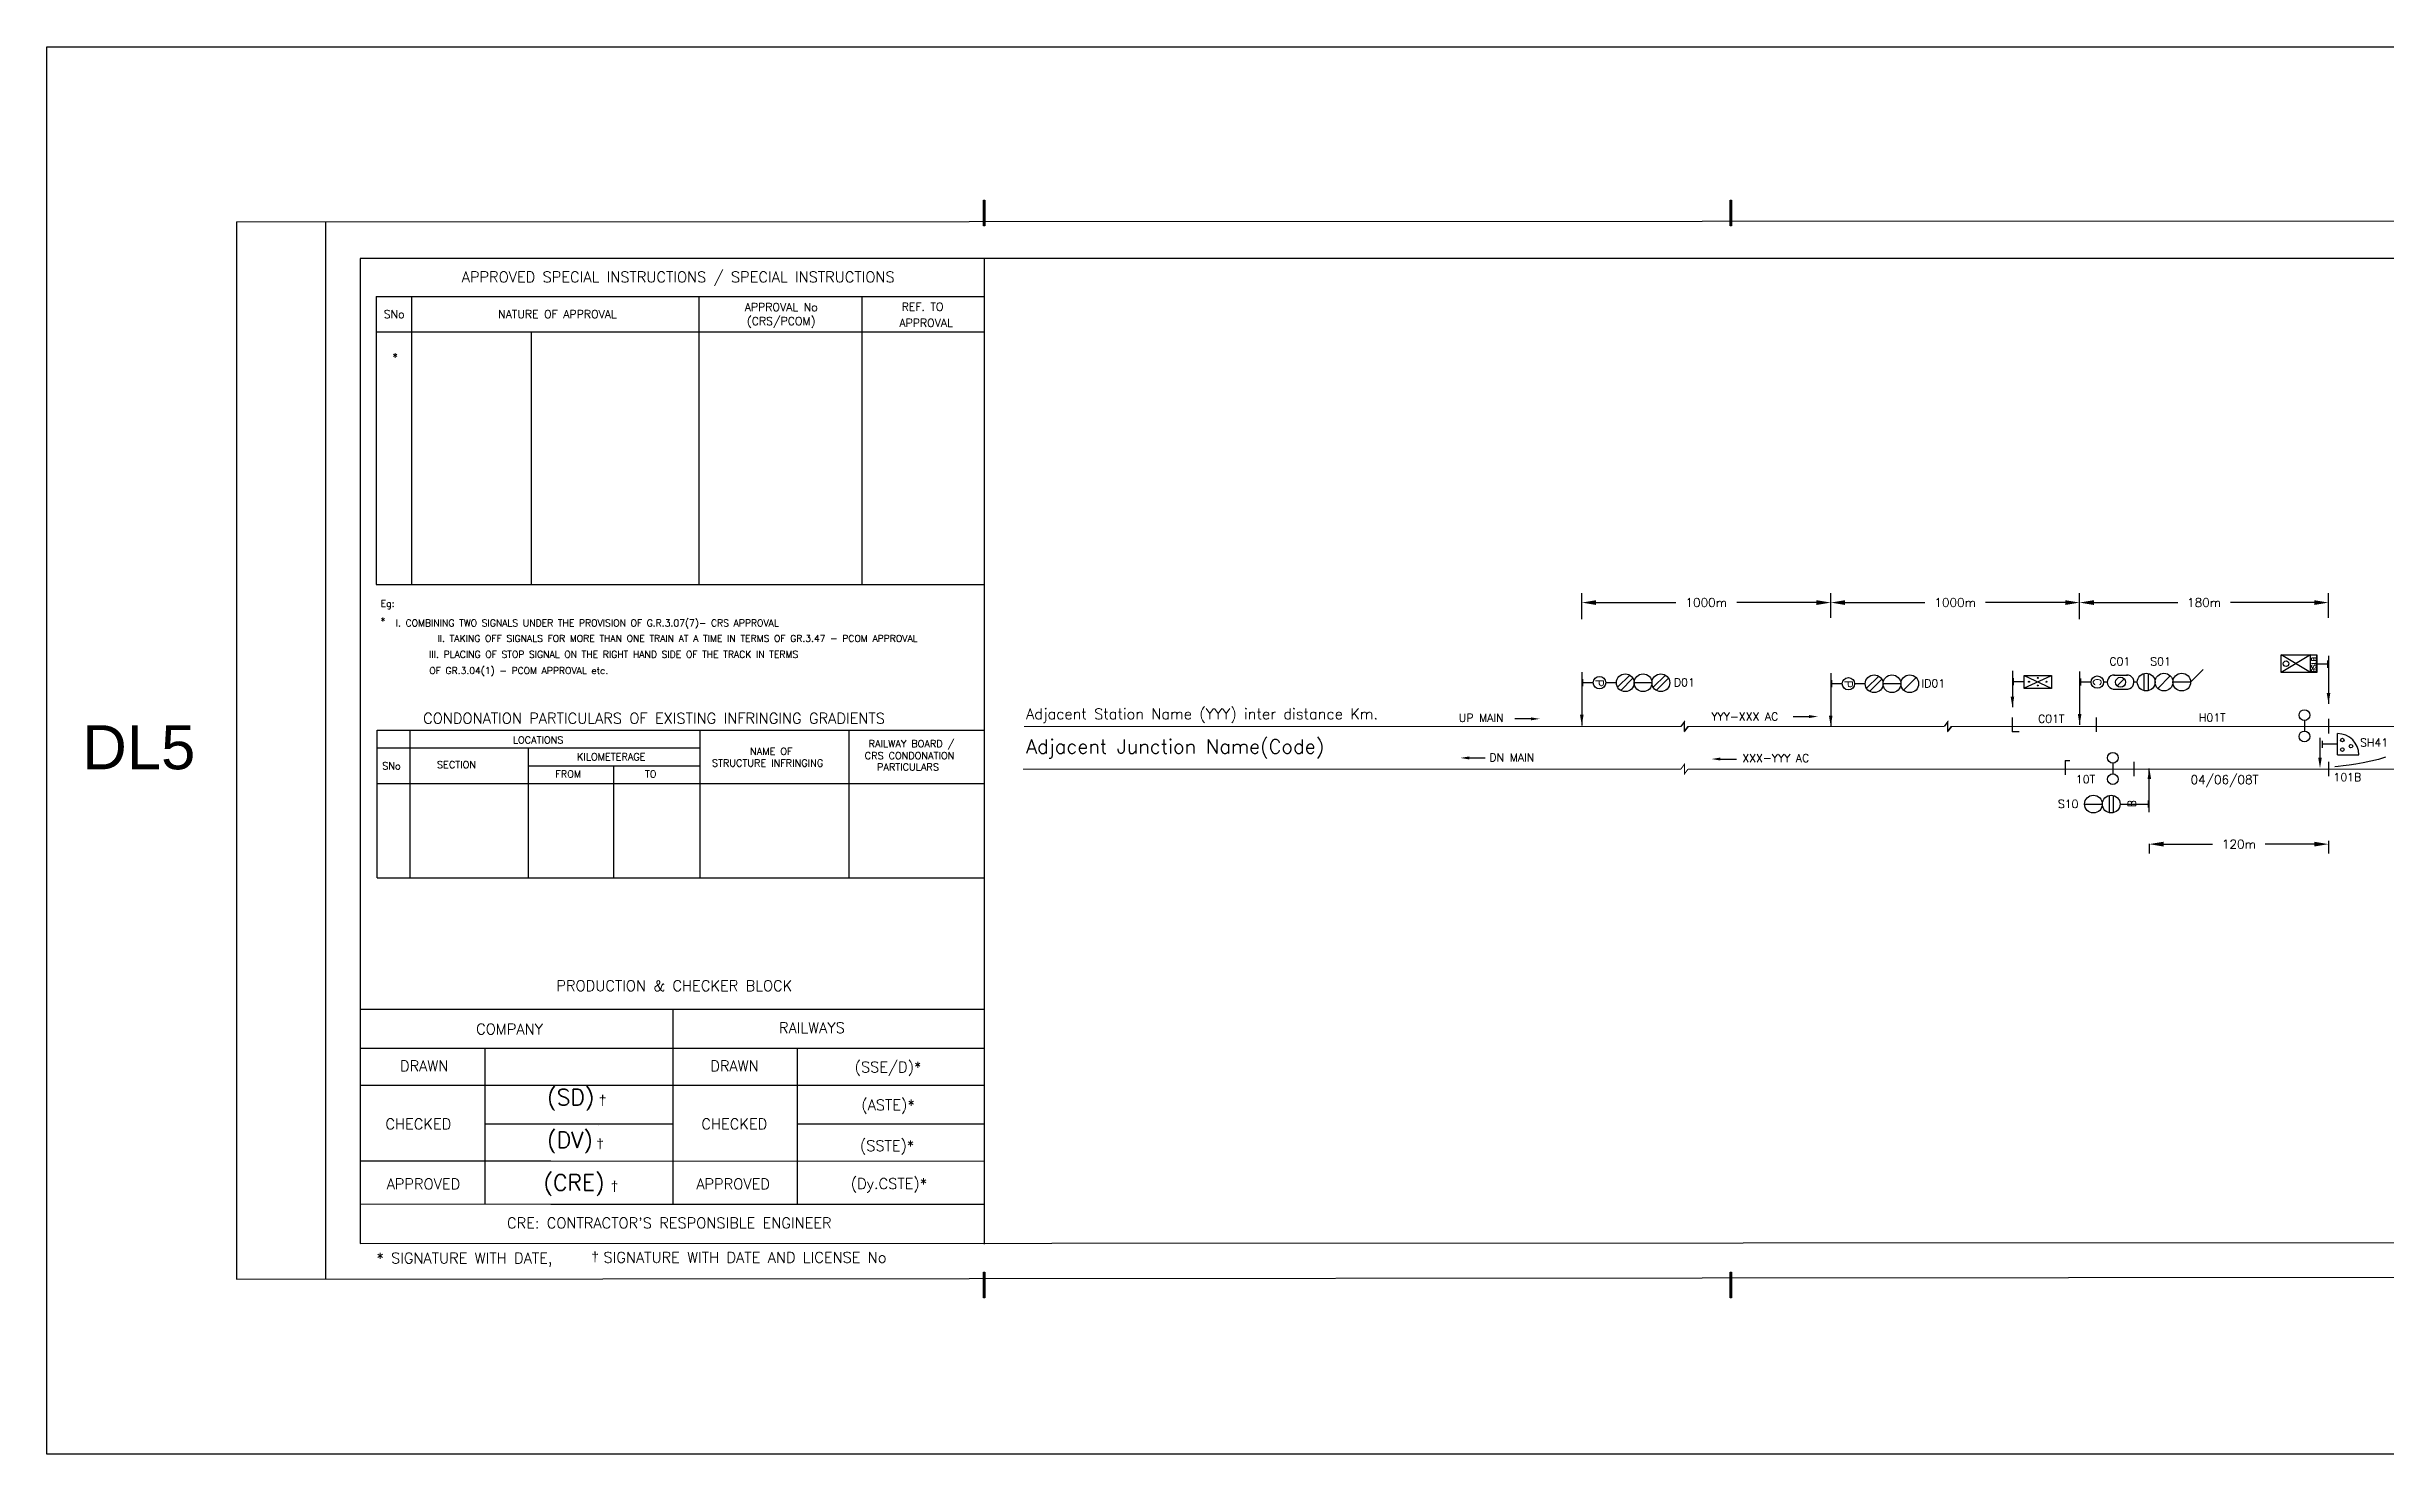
# Model space of a CAD drawing. Extents: x -19435 to 6205, y 191 to 8484.
# Drawn here: x -19434.9 to -18941.6, y 8186.7 to 8483.5 of the extents above; entities that cross this region are included whole.
import ezdxf
from ezdxf.enums import TextEntityAlignment as Align

# ---------------------------------------------------------------- set-up
doc = ezdxf.new("R2010")
doc.units = 0
doc.header["$LTSCALE"] = 0.5
doc.layers.get('0').update_dxf_attribs({"linetype": 'CONTINUOUS'})
doc.layers.get('DEFPOINTS').update_dxf_attribs({"linetype": 'CONTINUOUS'})
doc.layers.add('CHAINAGE', color=250, linetype='CONTINUOUS')
doc.layers.add('DIM', color=7, linetype='CONTINUOUS')
doc.styles.add('ARIAL', font='arial.ttf')
doc.styles.add('ROMANS', font='ROMANS.shx')
doc.dimstyles.get("Standard").update_dxf_attribs({"dimtxt": 0.18, "dimasz": 0.18, "dimexe": 0.18, "dimexo": 0.0625, "dimgap": 0.09, "dimtad": 0, "dimtih": 1, "dimtoh": 1, "dimdec": 4, "dimzin": 0, "dimdsep": 46, "dimtxsty": 'Standard', "dimcen": 0.09, "dimadec": 0, "dimazin": 0, "dimtfac": 1, "dimtdec": 4, "dimtofl": 0, "dimtmove": 0, "dimatfit": 3, "dimfxl": 1, "dimtolj": 1, "dimtzin": 0, "dimarcsym": 0})

# ---------------------------------------------------------------- blocks, each defined once
blk = doc.blocks.new('*D111')
at = {"color": 0, "lineweight": -2, "transparency": 16777216}
for p, q in [((-19058.6, 8364.32), (-19058.6, 8368.3)), ((-19055.6, 8366.3), (-19038.78, 8366.3)), ((-19009.1, 8366.3), (-19025.92, 8366.3)), ((-19006.1, 8363.54), (-19006.1, 8368.3))]:
    blk.add_line(p, q, dxfattribs=at)
at = {"color": 0, "transparency": 16777216}
for points in [[(-19055.6, 8366.8), (-19055.6, 8365.8), (-19058.6, 8366.3)], [(-19009.1, 8366.8), (-19009.1, 8365.8), (-19006.1, 8366.3)]]:
    blk.add_solid(points, dxfattribs=at)
at = {"layer": 'DEFPOINTS', "color": 0, "transparency": 16777216}
for p in [(-19006.1, 8366.3), (-19058.6, 8363.32), (-19006.1, 8362.54)]:
    blk.add_point(p, dxfattribs=at)
at = {"color": 0, "transparency": 16777216, "insert": (-19032.35, 8366.3), "char_height": 1.86, "attachment_point": 5, "style": 'ROMANS'}
blk.add_mtext('\\A1;1000m', dxfattribs=at)
blk = doc.blocks.new('*D114')
at = {"color": 0, "lineweight": -2, "transparency": 16777216}
for p, q in [((-19111.1, 8362.81), (-19111.1, 8368.3)), ((-19108.1, 8366.3), (-19091.28, 8366.3)), ((-19061.6, 8366.3), (-19078.42, 8366.3)), ((-19058.6, 8363.06), (-19058.6, 8368.3))]:
    blk.add_line(p, q, dxfattribs=at)
at = {"color": 0, "transparency": 16777216}
for points in [[(-19108.1, 8366.8), (-19108.1, 8365.8), (-19111.1, 8366.3)], [(-19061.6, 8366.8), (-19061.6, 8365.8), (-19058.6, 8366.3)]]:
    blk.add_solid(points, dxfattribs=at)
at = {"layer": 'DEFPOINTS', "color": 0, "transparency": 16777216}
for p in [(-19058.6, 8366.3), (-19111.1, 8361.81), (-19058.6, 8362.06)]:
    blk.add_point(p, dxfattribs=at)
at = {"color": 0, "transparency": 16777216, "insert": (-19084.85, 8366.3), "char_height": 1.86, "attachment_point": 5, "style": 'ROMANS'}
blk.add_mtext('\\A1;1000m', dxfattribs=at)
blk = doc.blocks.new('*D115')
at = {"color": 0, "lineweight": -2, "transparency": 16777216}
for p, q in [((-19006.1, 8362.81), (-19006.1, 8368.3)), ((-19003.1, 8366.3), (-18985.39, 8366.3)), ((-18956.6, 8366.3), (-18974.31, 8366.3)), ((-18953.6, 8363.06), (-18953.6, 8368.3))]:
    blk.add_line(p, q, dxfattribs=at)
at = {"color": 0, "transparency": 16777216}
for points in [[(-19003.1, 8366.8), (-19003.1, 8365.8), (-19006.1, 8366.3)], [(-18956.6, 8366.8), (-18956.6, 8365.8), (-18953.6, 8366.3)]]:
    blk.add_solid(points, dxfattribs=at)
at = {"layer": 'DEFPOINTS', "color": 0, "transparency": 16777216}
for p in [(-18953.6, 8366.3), (-19006.1, 8361.81), (-18953.6, 8362.06)]:
    blk.add_point(p, dxfattribs=at)
at = {"color": 0, "transparency": 16777216, "insert": (-18979.85, 8366.3), "char_height": 1.86, "attachment_point": 5, "style": 'ROMANS'}
blk.add_mtext('\\A1;180m', dxfattribs=at)
blk = doc.blocks.new('*D136')
at = {"color": 0, "lineweight": -2, "transparency": 16777216}
for p, q in [((-18953.6, 8316.03), (-18953.6, 8313.35)), ((-18991.4, 8315.41), (-18991.4, 8313.35)), ((-18988.4, 8315.35), (-18978.04, 8315.35)), ((-18956.6, 8315.35), (-18966.95, 8315.35))]:
    blk.add_line(p, q, dxfattribs=at)
at = {"color": 0, "transparency": 16777216}
for points in [[(-18988.4, 8315.85), (-18988.4, 8314.85), (-18991.4, 8315.35)], [(-18956.6, 8315.85), (-18956.6, 8314.85), (-18953.6, 8315.35)]]:
    blk.add_solid(points, dxfattribs=at)
at = {"layer": 'DEFPOINTS', "color": 0, "transparency": 16777216}
for p in [(-18991.4, 8316.41), (-18953.6, 8317.03), (-18953.6, 8315.35)]:
    blk.add_point(p, dxfattribs=at)
at = {"color": 0, "transparency": 16777216, "insert": (-18972.5, 8315.35), "char_height": 1.86, "attachment_point": 5, "style": 'ROMANS'}
blk.add_mtext('\\A1;120m', dxfattribs=at)

msp = doc.modelspace()

# ---------------------------------------------------------------- hatches: boundary and pattern name
h = msp.add_hatch(color=256)
h.dxf.hatch_style = 1
h.paths.add_polyline_path([(-19237.0345, 8451.1719), (-19237.3216, 8451.1719), (-19237.3216, 8445.7474), (-19237.0345, 8445.7474)])
h = msp.add_hatch(color=256)
h.dxf.hatch_style = 1
h.paths.add_polyline_path([(-19079.4917, 8451.1719), (-19079.7788, 8451.1719), (-19079.7788, 8445.7474), (-19079.4917, 8445.7474)])
h = msp.add_hatch(color=256)
h.dxf.hatch_style = 1
h.paths.add_polyline_path([(-19237.0345, 8225.0887), (-19237.3216, 8225.0887), (-19237.3216, 8219.6642), (-19237.0345, 8219.6642)])
h = msp.add_hatch(color=256)
h.dxf.hatch_style = 1
h.paths.add_polyline_path([(-19079.4917, 8225.0887), (-19079.7788, 8225.0887), (-19079.7788, 8219.6642), (-19079.4917, 8219.6642)])

# ---------------------------------------------------------------- linework, layer by layer
for p, q in [((-19394.8511, 8446.5908), (-17662.1127, 8447.4938)), ((-19394.8511, 8446.5908), (-19394.8511, 8223.6119)), ((-17669.1788, 8438.8608), (-19368.7605, 8438.8608)), ((-19368.7605, 8438.8608), (-19368.7605, 8231.1103)), ((-19237.1741, 8438.8608), (-19237.1741, 8230.9951)), ((-19365.4063, 8430.8826), (-19237.1741, 8430.8826)), ((-19365.4063, 8430.8826), (-19365.4063, 8370.084)), ((-19357.9063, 8430.8826), (-19357.9063, 8370.084)), ((-19297.3109, 8430.8826), (-19297.3109, 8370.084)), ((-19262.9712, 8430.8826), (-19262.9712, 8370.084)), ((-19365.4063, 8423.3826), (-19237.1741, 8423.3826)), ((-19365.4063, 8423.3826), (-19362.4537, 8423.3826)), ((-19332.6979, 8423.3826), (-19332.6979, 8370.084)), ((-19365.4063, 8370.084), (-19237.1741, 8370.084)), ((-19111.0979, 8351.6501), (-19111.0979, 8340.4001)), ((-19103.5361, 8348.4279), (-19100.962, 8351.0021)), ((-19096.0361, 8348.4279), (-19093.462, 8351.0021)), ((-19058.5979, 8351.4371), (-19058.5979, 8340.1871)), ((-19051.0361, 8348.2149), (-19048.462, 8350.7891)), ((-19020.2725, 8351.8961), (-19020.2725, 8344.2297)), ((-19017.7852, 8350.9211), (-19012.1039, 8348.2688)), ((-19017.7304, 8348.296), (-19012.1574, 8350.8599)), ((-19006.0979, 8351.7807), (-19006.0979, 8340.5307)), ((-18998.9013, 8351.0241), (-18996.014, 8351.0237)), ((-18992.5058, 8347.7072), (-18992.5058, 8351.3476)), ((-18991.6058, 8347.7072), (-18991.6058, 8351.3476)), ((-18986.98, 8350.8533), (-18989.6317, 8348.2016)), ((-18982.6808, 8349.5274), (-18980.0292, 8352.1791)), ((-18957.3864, 8355.2866), (-18963.561, 8351.5366)), ((-18957.3864, 8351.5366), (-18963.561, 8355.2866)), ((-18957.3864, 8351.5366), (-18957.3864, 8355.2866)), ((-18956.0686, 8351.5366), (-18956.0686, 8355.2866)), ((-18953.765, 8353.3132), (-18956.061, 8353.3132)), ((-18953.5979, 8355.038), (-18953.5979, 8344.9675)), ((-19110.9308, 8350.1468), (-19110.9308, 8348.6468)), ((-19108.6808, 8349.3968), (-19110.9308, 8349.3968)), ((-19103.8058, 8349.3968), (-19106.0558, 8349.3968)), ((-19102.8997, 8347.7915), (-19100.3256, 8350.3657)), ((-19096.3058, 8349.3968), (-19100.0558, 8349.3968)), ((-19095.3997, 8347.7915), (-19092.8256, 8350.3657)), ((-19058.4308, 8349.9338), (-19058.4308, 8348.4338)), ((-19056.1808, 8349.1838), (-19058.4308, 8349.1838)), ((-19051.3058, 8349.1838), (-19053.5558, 8349.1838)), ((-19050.3997, 8347.5785), (-19047.8256, 8350.1527)), ((-19043.8058, 8349.1838), (-19047.5558, 8349.1838)), ((-19020.1226, 8350.3479), (-19020.1226, 8348.8479)), ((-19017.7968, 8349.5979), (-19020.1226, 8349.6032)), ((-19005.9308, 8350.2774), (-19005.9308, 8348.7774)), ((-19003.6808, 8349.5274), (-19005.9308, 8349.5274)), ((-19000.2659, 8349.5274), (-19001.0558, 8349.5274)), ((-18998.9102, 8348.0491), (-18996.0229, 8348.0487)), ((-18998.2074, 8348.7646), (-18996.7224, 8350.2495)), ((-18993.9308, 8349.5274), (-18994.6403, 8349.5274)), ((-18982.6808, 8349.5274), (-18986.4308, 8349.5274)), ((-19121.8327, 8341.7713), (-19125.2077, 8341.7713)), ((-19089.4438, 8341.2041), (-19090.2065, 8340.1871)), ((-19089.4438, 8339.1438), (-19089.4438, 8341.2041)), ((-19089.4438, 8339.17), (-19089.4438, 8341.2041)), ((-19066.5192, 8342.2616), (-19063.1442, 8342.2616)), ((-19033.9073, 8341.2041), (-19034.67, 8340.1871)), ((-19033.9073, 8339.1438), (-19033.9073, 8341.2041)), ((-19033.9073, 8339.17), (-19033.9073, 8341.2041)), ((-19020.3479, 8342.0307), (-19020.3479, 8339.0307)), ((-19020.3479, 8342.0307), (-19020.3479, 8339.0307)), ((-19002.6104, 8342.0307), (-19002.6104, 8339.0307)), ((-18958.684, 8341.4427), (-18958.684, 8339.1927)), ((-18953.5979, 8341.7676), (-18953.5979, 8338.7676)), ((-18953.5979, 8341.6688), (-18953.5979, 8338.6688)), ((-19365.1636, 8308.2651), (-19365.1636, 8339.4022)), ((-19365.1636, 8339.4022), (-19237.1741, 8339.4022)), ((-19365.1152, 8335.6522), (-19297.1114, 8335.6522)), ((-19358.2992, 8339.4022), (-19358.2992, 8308.2651)), ((-19333.3573, 8335.6522), (-19333.3573, 8308.2651)), ((-19297.1114, 8339.4022), (-19297.1114, 8308.2651)), ((-19265.7072, 8339.4022), (-19265.7072, 8308.2651)), ((-19089.4438, 8339.17), (-19088.681, 8340.1871)), ((-19088.681, 8340.1871), (-19089.4438, 8339.17)), ((-19033.9073, 8339.17), (-19033.1446, 8340.1871)), ((-19033.1446, 8340.1871), (-19033.9073, 8339.17)), ((-19018.8479, 8339.0307), (-19020.3479, 8339.0307)), ((-19018.8479, 8339.0307), (-19020.3479, 8339.0307)), ((-18955.3979, 8333.5677), (-18955.3979, 8337.7726)), ((-18954.9761, 8337.1596), (-18954.9761, 8335.6596)), ((-18951.6898, 8336.4096), (-18954.9761, 8336.415)), ((-18951.6898, 8334.1596), (-18951.6898, 8338.6596)), ((-19333.3573, 8331.9022), (-19297.1114, 8331.9022)), ((-19315.349, 8331.9022), (-19315.349, 8308.2651)), ((-19134.8457, 8333.5294), (-19131.4707, 8333.5294)), ((-19081.8629, 8333.3018), (-19078.4879, 8333.3018)), ((-19009.1715, 8332.9872), (-19009.1715, 8329.9872)), ((-19009.1686, 8332.9858), (-19009.1686, 8329.9858)), ((-18999.1027, 8332.4427), (-18999.1027, 8330.1927)), ((-18994.697, 8332.6871), (-18994.697, 8329.6871)), ((-18991.3968, 8322.1118), (-18991.3968, 8331.3167)), ((-18955.3979, 8333.5677), (-18955.3979, 8334.0619)), ((-18953.5979, 8332.6871), (-18953.5979, 8329.6871)), ((-18951.6898, 8334.1596), (-18947.1898, 8334.1596)), ((-19365.1628, 8328.1522), (-19237.1741, 8328.1522)), ((-19005.0639, 8323.7974), (-19001.3139, 8323.7974)), ((-18999.8889, 8325.6176), (-18999.8889, 8321.9772)), ((-18998.9889, 8325.6176), (-18998.9889, 8321.9772)), ((-18997.5639, 8323.7974), (-18991.5639, 8323.792)), ((-18991.5639, 8323.0474), (-18991.5639, 8324.5474)), ((-19365.1605, 8308.2651), (-19237.1741, 8308.2651)), ((-19368.7434, 8288.9602), (-19368.7481, 8231.1107)), ((-19328.5623, 8280.5034), (-19368.706, 8280.5061)), ((-19237.1741, 8280.4972), (-19328.5623, 8280.5034)), ((-19302.8272, 8280.5034), (-19302.8272, 8239.3758)), ((-19328.5623, 8272.2509), (-19368.7064, 8272.2536)), ((-19342.3941, 8239.3771), (-19342.3939, 8272.2523)), ((-19237.1741, 8272.2447), (-19328.5626, 8272.2509)), ((-19276.5303, 8239.3744), (-19276.5301, 8272.2496)), ((-19328.5623, 8264.4383), (-19368.7067, 8264.4411)), ((-19237.1741, 8264.4322), (-19328.5629, 8264.4383)), ((-19302.8272, 8256.2611), (-19342.394, 8256.2621)), ((-19318.4161, 8256.0874), (-19318.4171, 8256.0874)), ((-19237.1741, 8256.2549), (-19276.5302, 8256.2575)), ((-19328.5623, 8248.4499), (-19368.7073, 8248.4526)), ((-19237.1741, 8248.4437), (-19328.5636, 8248.4499)), ((-19328.5623, 8239.3758), (-19368.7077, 8239.3785)), ((-19237.1741, 8239.3696), (-19328.564, 8239.3758)), ((-19368.7481, 8231.1107), (-17669.3322, 8231.9919)), ((-19368.7481, 8231.1107), (-17669.3322, 8231.9919)), ((-19394.8511, 8223.6119), (-17661.9968, 8225.0887))]:
    msp.add_line(p, q)
at = {"ltscale": 5}
msp.add_line((-19376.1011, 8446.5903), (-19376.1011, 8223.6119), dxfattribs=at)
at = {"color": 18, "true_color": 0x000000}
msp.add_line((-19040.605, 8350.5096), (-19043.2567, 8347.858), dxfattribs=at)
for points in [[(-19237.3216, 8451.1719), (-19237.0345, 8451.1719), (-19237.0345, 8445.7474), (-19237.3216, 8445.7474)], [(-19079.7788, 8451.1719), (-19079.4917, 8451.1719), (-19079.4917, 8445.7474), (-19079.7788, 8445.7474)], [(-19012.0491, 8348.2114), (-19017.8072, 8348.2114), (-19017.8072, 8350.9557), (-19012.0491, 8350.9557)], [(-18963.561, 8351.5366), (-18963.561, 8355.2866), (-18956.061, 8355.2866), (-18956.061, 8351.5366)], [(-19237.3216, 8225.0887), (-19237.0345, 8225.0887), (-19237.0345, 8219.6642), (-19237.3216, 8219.6642)], [(-19079.7788, 8225.0887), (-19079.4917, 8225.0887), (-19079.4917, 8219.6642), (-19079.7788, 8219.6642)]]:
    msp.add_lwpolyline(points, close=True)
for points, const_width in [([(-19090.2065, 8340.1871), (-19089.4438, 8341.2041), (-19089.4438, 8339.17), (-19088.681, 8340.1871)], 0.2), ([(-19034.67, 8340.1871), (-19033.9073, 8341.2041), (-19033.9073, 8339.17), (-19033.1446, 8340.1871)], 0.2), ([(-19228.7323, 8340.1871), (-19090.2065, 8340.1871)], 0.225), ([(-19088.681, 8340.1871), (-19034.67, 8340.1871)], 0.225), ([(-19033.1446, 8340.1871), (-18560.5013, 8340.1871)], 0.225), ([(-19228.9348, 8331.1871), (-19090.2065, 8331.1871)], 0.225), ([(-19090.2065, 8331.1871), (-19089.4438, 8332.2041), (-19089.4438, 8330.17), (-19088.681, 8331.1871)], 0.2), ([(-19088.681, 8331.1871), (-18474.0601, 8331.1871)], 0.225)]:
    msp.add_lwpolyline(points, dxfattribs=dict(const_width=const_width))
msp.add_lwpolyline([(-19009.1715, 8332.9872), (-19008.1449, 8332.9872)])
at = {"linetype": 'ByBlock'}
msp.add_lwpolyline([(-18941.5983, 8333.6663), (-18943.0944, 8333.2298), (-18944.677, 8332.8493), (-18946.2794, 8332.5233), (-18947.8346, 8332.2505), (-18949.276, 8332.0295), (-18950.5367, 8331.8589), (-18951.55, 8331.7375), (-18952.249, 8331.6637)], dxfattribs=at)
for centre, radius in [((-19107.3683, 8349.3968), 1.3125), ((-19101.9308, 8349.3968), 1.875), ((-19098.1808, 8349.3968), 1.875), ((-19094.4308, 8349.3968), 1.875), ((-19054.8683, 8349.1838), 1.3125), ((-19049.4308, 8349.1838), 1.875), ((-19045.6808, 8349.1838), 1.875), ((-19041.9308, 8349.1838), 1.875), ((-19014.925, 8350.4105), 0.1031), ((-19002.3683, 8349.5274), 1.3125), ((-18997.4649, 8349.5071), 1.05), ((-18992.0558, 8349.5274), 1.875), ((-18988.3058, 8349.5274), 1.875), ((-18984.5558, 8349.5274), 1.875), ((-18962.5675, 8353.4069), 0.5957), ((-19016.7757, 8349.5904), 0.1031), ((-19014.925, 8348.8119), 0.1031), ((-19013.0951, 8349.5904), 0.1031), ((-18958.684, 8342.5677), 1.125), ((-18958.684, 8338.0677), 1.125), ((-18950.6862, 8337.3), 0.375), ((-18950.6862, 8335.2968), 0.375), ((-18948.8609, 8336.0097), 0.375), ((-18999.1027, 8333.5677), 1.125), ((-18999.1027, 8329.0677), 1.125), ((-19003.1889, 8323.7974), 1.875), ((-18999.4389, 8323.7974), 1.875)]:
    msp.add_circle(centre, radius)
for centre, radius, start, end in [((-18998.7796, 8349.5385), 1.4864, 88.120249, 277.635276), ((-18996.1266, 8349.5385), 1.4864, 262.454334, 92.249791), ((-18951.6898, 8334.1596), 4.5, 0, 90)]:
    msp.add_arc(centre, radius, start, end)
for points in [[(-19019.8975, 8346.4626), (-19020.6475, 8346.4626), (-19020.2725, 8344.2126)], [(-18953.2229, 8347.2175), (-18953.9729, 8347.2175), (-18953.5979, 8344.9675)], [(-19121.8327, 8342.0838), (-19121.8327, 8341.4588), (-19119.9577, 8341.7713)], [(-19110.7229, 8342.6501), (-19111.4729, 8342.6501), (-19111.0979, 8340.4001)], [(-19063.1442, 8342.5741), (-19063.1442, 8341.9491), (-19061.2692, 8342.2616)], [(-19058.2229, 8342.4371), (-19058.9729, 8342.4371), (-19058.5979, 8340.1871)], [(-19005.7229, 8342.7807), (-19006.4729, 8342.7807), (-19006.0979, 8340.5307)], [(-19134.8457, 8333.2169), (-19134.8457, 8333.8419), (-19136.7207, 8333.5294)], [(-19081.8629, 8332.9893), (-19081.8629, 8333.6143), (-19083.7379, 8333.3018)], [(-18991.772, 8329.0677), (-18991.022, 8329.0677), (-18991.397, 8331.3177)], [(-18955.0229, 8333.5677), (-18955.7729, 8333.5677), (-18955.3979, 8331.3177)]]:
    msp.add_solid(points)
at = {"layer": 'CHAINAGE'}
msp.add_lwpolyline([(-17616.6814, 8186.668), (-19434.8692, 8186.668), (-19434.8692, 8483.5346), (-17616.6814, 8483.5346)], close=True, dxfattribs=at)
at = {"layer": 'DIM', "ltscale": 5}
msp.add_line((-18953.765, 8352.5632), (-18953.765, 8354.0632), dxfattribs=at)

# ---------------------------------------------------------------- texts
at = {"style": 'ROMANS'}
for s, height, p in [('APPROVED SPECIAL INSTRUCTIONS / SPECIAL INSTRUCTIONS', 2.25, (-19301.6989, 8434.827)), ('APPROVAL No', 1.6875, (-19279.9602, 8428.635)), ('REF. TO', 1.6875, (-19250.15, 8428.7004)), ('SNo', 1.6875, (-19361.6076, 8427.1326)), ('NATURE OF APPROVAL', 1.6875, (-19327.1582, 8427.1326)), ('(CRS/PCOM)', 1.6875, (-19279.9602, 8425.55)), ('APPROVAL', 1.6875, (-19249.4, 8425.3003)), ('*', 1.6875, (-19361.4061, 8418.0684)), ('*', 1.425, (-19363.9637, 8362.4266)), ('III. PLACING OF STOP SIGNAL ON THE RIGHT HAND SIDE OF THE TRACK IN TERMS ', 1.425, (-19314.8107, 8355.3937)), ('II. TAKING OFF SIGNALS FOR MORE THAN ONE TRAIN AT A TIME IN TERMS OF GR.3.47 - PCOM APPROVAL', 1.425, (-19301.8232, 8358.7426)), (' OF GR.3.04(1) - PCOM APPROVAL etc.', 1.425, (-19335.8069, 8351.8502))]:
    msp.add_text(s, height=height, dxfattribs=at).set_placement(p, align=Align.MIDDLE)
for s, height, p in [('Eg:', 1.425, (-19364.4461, 8365.3964)), ('I. COMBINING TWO SIGNALS UNDER THE PROVISION OF G.R.3.07(7)- CRS APPROVAL', 1.425, (-19361.269, 8361.2904)), ('CONDONATION PARTICULARS OF EXISTING INFRINGING GRADIENTS', 2.25, (-19355.4833, 8340.7796)), ('LOCATIONS', 1.5, (-19336.5713, 8336.5724)), ('RAILWAY BOARD /', 1.5, (-19261.5215, 8335.8001)), ('SNo', 1.5, (-19364.1236, 8331.1104)), (' SECTION', 1.5, (-19353.593, 8331.3532)), ('FROM', 1.5, (-19327.61, 8329.3936)), ('KILOMETERAGE', 1.5, (-19323.0383, 8333.0196)), ('TO', 1.5, (-19308.7099, 8329.3936)), ('CRS CONDONATION ', 1.5, (-19262.3441, 8333.2735)), ('PARTICULARS', 1.5, (-19259.7437, 8330.8484))]:
    msp.add_text(s, height=height, dxfattribs=at).set_placement(p)
msp.add_text('BSLB', height=0.945, rotation=90, dxfattribs=at).set_placement((-18956.2211, 8351.5989))
for s, rotation, p in [('P', 270, (-19107.3683, 8349.3149)), ('P', 270, (-19054.8683, 8349.1019)), ('C', 270, (-19002.3683, 8349.5274)), ('B', 90, (-18995.0822, 8323.8789))]:
    msp.add_text(s, height=1.6875, rotation=rotation, dxfattribs=at).set_placement(p, align=Align.MIDDLE)
for s, height, p in [('Adjacent Station Name (YYY) inter distance Km.', 2.25, (-19228.3209, 8341.0259)), ('YYY-XXX AC', 1.6875, (-19083.7719, 8340.9147)), ('Adjacent Junction Name(Code)', 3, (-19228.3181, 8333.5343)), ('XXX-YYY AC', 1.6875, (-19077.2383, 8332.1539))]:
    msp.add_text(s, height=height, dxfattribs=at).set_placement(p, align=Align.BOTTOM_LEFT)
for s, p in [('UP MAIN', (-19137.0469, 8341.9965)), ('DN MAIN', (-19130.583, 8333.653))]:
    msp.add_text(s, height=1.6875, dxfattribs=at).set_placement(p, align=Align.MIDDLE_LEFT)
for s, p in [('C01T', (-19009.3085, 8340.9433)), ('H01T', (-18975.2947, 8341.2124))]:
    msp.add_text(s, height=1.6875, dxfattribs=at).set_placement(p, align=Align.RIGHT)
msp.add_text('04/06/08T', height=1.86, dxfattribs=at).set_placement((-18968.3487, 8327.4617), align=Align.BOTTOM_RIGHT)
for s, p in [('PRODUCTION & CHECKER BLOCK', (-19302.5039, 8285.4986)), ('COMPANY', (-19337.2659, 8276.3349)), ('RAILWAYS', (-19273.4932, 8276.6392)), ('DRAWN', (-19355.2574, 8268.5721)), ('DRAWN', (-19289.8025, 8268.5721)), ('(SSE/D)*', (-19257.4427, 8268.3349)), ('(ASTE)*', (-19257.4427, 8260.3354)), ('CHECKED', (-19356.491, 8256.3249)), ('CHECKED', (-19289.8508, 8256.3249)), ('(SSTE)*', (-19257.638, 8251.7506)), ('APPROVED', (-19355.4353, 8243.6663)), ('APPROVED', (-19290.1173, 8243.6663)), ('(Dy.CSTE)*', (-19257.2473, 8243.7511)), ("CRE: CONTRACTOR'S RESPONSIBLE ENGINEER", (-19303.5675, 8235.4513))]:
    msp.add_text(s, height=2.25, dxfattribs=at).set_placement(p, align=Align.MIDDLE_CENTER)
at = {"insert": (-19295.4359, 8335.6911), "char_height": 1.5, "width": 27.752597, "attachment_point": 1, "style": 'ROMANS'}
msp.add_mtext('\\pi8.91201;NAME OF \\P\\pi0.8763;STRUCTURE INFRINGING', dxfattribs=at)
at = {"attachment_point": 1, "style": 'ROMANS'}
for s, width, heights, insert, char_height in [('(SD)', 23.214917, [11.7421], (-19329.3378, 8263.6549), 3.375), ('{\\fArial|b0|i0|c0|p34;\\H1.08333x;\\C256;†}', 5.489766, [5.8682], (-19318.4081, 8262.3711), 1.875), ('(DV)', 23.214917, [11.7421], (-19329.3378, 8254.6549), 3.375), ('{\\fArial|b0|i0|c0|p34;\\H1.08333x;\\C256;†}', 5.489766, [5.8682], (-19318.9479, 8253.1837), 1.875), ('(CRE)', 23.214917, [11.7421], (-19330.0878, 8245.6549), 3.375), ('{\\fArial|b0|i0|c0|p34;\\H1.08333x;\\C256;†}', 5.489766, [5.8682], (-19315.9061, 8244.2352), 1.875), ('* SIGNATURE WITH DATE, ', 230.51363, [11.7421], (-19365.3378, 8229.1549), 2.25), ('{\\fArial|b0|i0|c0|p34;\\H1.08333x;\\C256;†}', 5.489766, [5.8682], (-19320.0158, 8229.3474), 1.875), ('SIGNATURE WITH DATE AND LICENSE No', 230.51363, [11.7421], (-19317.443, 8229.3145), 2.25)]:
    msp.add_mtext_dynamic_manual_height_columns(s, width=width, gutter_width=11.25, heights=heights, dxfattribs=dict(at, insert=insert, char_height=char_height))
at = {"style": 'ROMANS'}
for tag, text, p in [('C01', 'SXXA', (-18997.6276, 8353.0461)), ('S01', 'SXX', (-18989.0293, 8353.0461)), ('D01', 'SXYZ', (-19089.462, 8348.6324)), ('ID01', 'SXYZ', (-19036.962, 8348.4194))]:
    msp.add_attdef(tag, text=text, height=1.6875, dxfattribs=at).set_placement(p, align=Align.CENTER)
msp.add_attdef('SH41', text='Sh', height=1.6875, dxfattribs=at).set_placement((-18941.0334, 8336.7768), align=Align.MIDDLE_RIGHT)
msp.add_attdef('101B', text='XXX', height=1.6875, dxfattribs=at).set_placement((-18949.6268, 8330.3163), align=Align.TOP_CENTER)
msp.add_attdef('S10', (-19010.682, 8322.9859), 'SXX', height=1.6875, dxfattribs=at)
at = {"layer": 'DIM', "color": 1, "ltscale": 5, "style": 'ARIAL'}
msp.add_text('DL5', height=9.3, dxfattribs=at).set_placement((-19427.3659, 8331.1393))
at = {"layer": 'DIM', "ltscale": 5, "style": 'ROMANS'}
msp.add_attdef('10T', text='Sh', height=1.6875, dxfattribs=at).set_placement((-19006.8891, 8329.04), align=Align.MIDDLE_LEFT)

# ---------------------------------------------------------------- dimensions: what is measured, and where the dimension line sits
for base, p1, p2, text, picture, middle in [((-19058.5979, 8366.2954), (-19111.0979, 8361.8145), (-19058.5979, 8362.059), '1000m', '*D114', (-19084.8479, 8366.2954)), ((-19006.0979, 8366.2954), (-19058.5979, 8363.3233), (-19006.0979, 8362.5447), '1000m', '*D111', (-19032.3479, 8366.2954)), ((-18953.5979, 8366.2954), (-19006.0979, 8361.8145), (-18953.5979, 8362.059), '180m', '*D115', (-18979.8479, 8366.2954))]:
    dim = msp.add_linear_dim(base=base, p1=p1, p2=p2, text=text, dimstyle='Standard', override={"dimtxt": 1.86, "dimasz": 3, "dimexe": 2, "dimexo": 1, "dimgap": 2, "dimdec": 2, "dimlfac": 2.5, "dimpost": 'm', "dimtxsty": 'ROMANS'})
    dim.commit()
    dim.dimension.update_dxf_attribs({"geometry": picture, "text_midpoint": middle})
dim = msp.add_linear_dim(base=(-18953.5977, 8315.3453), p1=(-18991.3967, 8316.4101), p2=(-18953.5977, 8317.028), angle=180, text='120m', dimstyle='Standard', override={"dimtxt": 1.86, "dimasz": 3, "dimexe": 2, "dimexo": 1, "dimgap": 2, "dimdec": 2, "dimlfac": 2.5, "dimpost": 'm', "dimtxsty": 'ROMANS'})
dim.commit()
dim.dimension.update_dxf_attribs({"geometry": '*D136', "text_midpoint": (-18972.4972, 8315.3453)})

doc.saveas('drawing.dxf')
